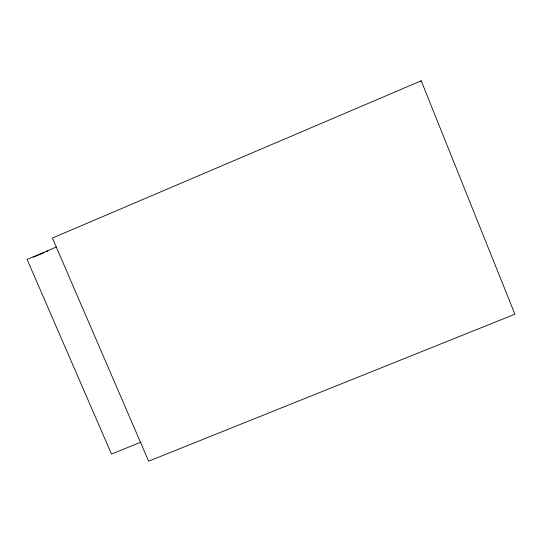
<?xml version="1.0" encoding="UTF-8"?>
<svg xmlns="http://www.w3.org/2000/svg" width="542" height="542" viewBox="0 0 542 542"><rect width="100%" height="100%" fill="white"/><g stroke="black" fill="none" stroke-linecap="round" stroke-linejoin="round"><path stroke-width="0.81" d="M420.321 81.761L421.209 80.805L514.9 314.197L148.637 461.195L52.405 238.046L421.209 80.805M56.314 247.023L27.1 259.449L111.483 454.047L140.947 442.157M33.313 257.233L44.153 252.626M46.476 251.637L48.028 250.98"/></g></svg>
